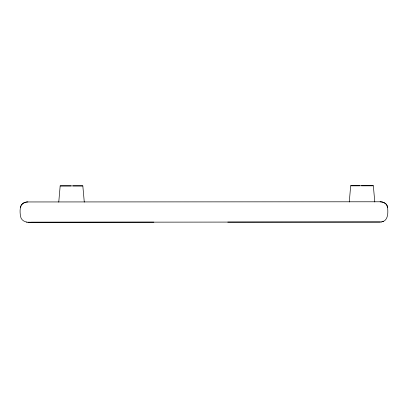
<?xml version="1.0" encoding="UTF-8"?>
<svg xmlns="http://www.w3.org/2000/svg" width="408" height="408" viewBox="0 0 408 408"><rect width="100%" height="100%" fill="white"/><g stroke="black" fill="none" stroke-linecap="round" stroke-linejoin="round"><path stroke-width="0.61" d="M26.189 202.103C19.355 202.802 19.701 210.987 20.492 216.123C21.18 221.468 27.066 222.88 31.595 222.248L381.475 221.962M27.703 201.955L380.287 201.776C383.505 201.72 387.687 203.847 387.467 207.509C387.411 203.847 383.382 201.751 380.098 201.792M58.757 202.123L60.17 185.9L64.076 185.895L82.829 185.89L84.283 202.113M349.268 201.986L350.681 185.768L359.708 185.757M20.951 205.663L20.548 207.677L20.502 207.014M21.395 204.944L23.159 203.311L25.643 202.225M381.2 221.988C388.513 221.161 388.197 212.236 387.493 206.836M382.306 221.722L383.637 221.264M26.01 202.118L26.755 202.011M26.566 202.031L27.321 201.96M361.473 185.768L373.34 185.757L374.794 201.975M26.53 222.156L26.806 222.131M27.132 201.975L27.892 201.94M27.943 222.217L153.826 222.156M70.967 185.905L60.17 185.9M73.032 185.89L82.829 185.89M227.776 222.12L380.343 222.054M373.34 185.757L350.681 185.768"/></g></svg>
